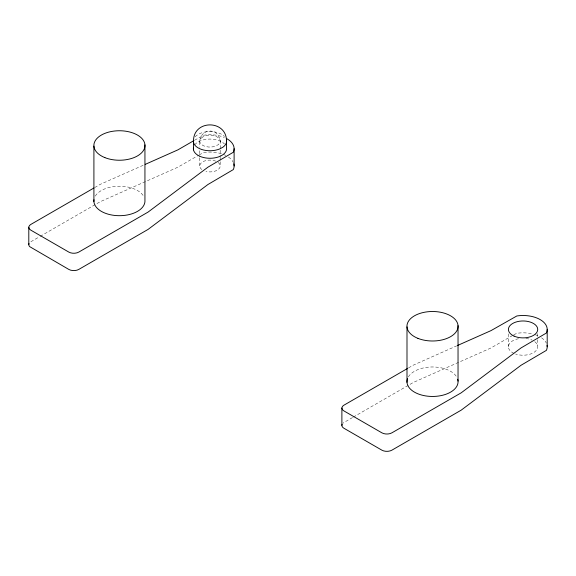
<?xml version="1.0" encoding="UTF-8"?>
<svg xmlns="http://www.w3.org/2000/svg" width="576" height="576" viewBox="0 0 576 576"><rect width="100%" height="100%" fill="white"/><g stroke="black" fill="none" stroke-linecap="round" stroke-linejoin="round"><path stroke-width="0.43" stroke-dasharray="2.88 2.16" d="M199.822 140.321C200.333 134.986 205.301 130.579 210.701 131.054C219.506 131.544 221.839 142.207 220.176 149.321M94.716 187.546L100.166 184.399L144.36 164.765M194.594 140.22L203.738 135.216A24.127 13.932 0 0 1 224.309 137.462M30.874 241.733L39.434 236.794M40.212 236.34L100.166 201.73L177.912 167.184L198.389 155.362M199.145 154.922L203.738 152.546A24.127 13.932 0 0 1 225.727 155.441M408.586 367.855L413.258 365.162L456.631 345.888M352.526 417.55L343.966 422.496A7.078 4.082 0 0 0 342.842 423.346M353.304 417.103L413.258 382.493L491.004 347.947L512.993 335.246M513.756 334.807L516.83 333.302A24.127 13.932 0 0 1 532.721 333.994M537.617 333.619L537.617 338.818M537.617 339.682L537.617 345.751M508.529 333.907L508.529 347.774M220.176 150.206L220.176 156.42M220.176 157.306L220.176 160.855M220.176 161.741L220.176 165.29M199.793 141.869L199.793 147.19M199.793 150.739L199.793 156.946M199.793 157.838L199.793 166.709M228.463 157.046A24.127 13.932 0 0 1 233.287 162.396M194.695 144.893A16.625 9.598 0 0 1 209.081 139.082A16.625 9.598 0 0 1 224.474 143.964M195.149 136.822A16.625 9.598 0 0 1 196.906 135.23L200.009 133.481A16.625 9.598 0 0 1 224.474 136.447M95.306 196.099A25.546 14.746 0 0 1 119.959 186.206A25.546 14.746 0 0 1 143.878 196.69M218.196 162.446A10.267 5.926 0 0 1 218.059 169.661L216.137 170.741A10.267 5.926 0 0 1 205.949 171.446M201.766 169.553A10.267 5.926 0 0 1 201.91 162.338L203.825 161.258A10.267 5.926 0 0 1 216.324 161.338M535.14 334.699A24.127 13.932 0 0 1 538.812 336.204M541.555 337.802A24.127 13.932 0 0 1 546.379 343.152M534.787 341.69A14.645 8.453 0 0 1 533.974 352.404A14.645 8.453 0 0 1 515.606 354.038M514.03 353.412A14.645 8.453 0 0 1 508.702 345.125A14.645 8.453 0 0 1 519.07 338.63M525.895 338.465A14.645 8.453 0 0 1 532.116 340.106M408.398 376.862A25.546 14.746 0 0 1 433.051 366.97A25.546 14.746 0 0 1 456.97 377.446M202.788 137.002L201.91 137.498A10.267 5.926 0 0 0 201.766 144.713A10.267 5.926 0 0 0 213.804 146.657L218.059 144.821A10.267 5.926 0 0 0 218.196 137.599A10.267 5.926 0 0 0 206.158 135.655L202.788 137.002"/><path stroke-width="0.86" d="M93.938 187.992L30.874 224.402A7.078 4.082 0 0 0 30.874 230.184L68.796 252.079A7.078 4.082 0 0 0 78.804 252.079L148.097 212.069L207.929 167.184L233.287 152.273A24.127 13.932 0 0 0 227.045 138.816M193.838 140.659L177.912 149.854L145.174 164.398M407.808 368.309L343.966 405.166A7.078 4.082 0 0 0 343.966 410.94L381.888 432.835A7.078 4.082 0 0 0 391.896 432.835L461.182 392.832L521.021 347.947L546.379 333.036A24.127 13.932 0 0 0 516.83 315.972L491.004 330.617L457.452 345.521M226.49 140.011C225.569 119.995 194.659 119.801 193.522 139.802A16.625 9.598 0 0 0 201.506 149.414A16.625 9.598 0 0 0 219.96 148.838L223.063 147.089A16.625 9.598 0 0 0 226.49 140.011L226.49 147.521A16.625 9.598 0 0 1 209.794 158.27A16.625 9.598 0 0 1 193.522 147.312M547.2 329.429L547.2 346.759M458.035 325.634L458.035 381.096M406.994 326.866L406.994 382.327M341.892 408.053L341.892 425.383M234.108 148.666L234.108 165.996M193.471 142.308L193.471 149.818M144.943 144.871L144.943 200.333A25.546 14.746 0 0 1 118.894 215.69A25.546 14.746 0 0 1 93.974 199.714M93.91 146.11L93.91 201.564M28.8 227.29L28.8 244.627M233.813 163.822A24.127 13.932 0 0 1 233.287 169.603L207.929 184.514L148.097 229.399L78.804 269.41A7.078 4.082 0 0 1 68.796 269.41L29.75 246.665A7.078 4.082 0 0 1 29.038 243.569M547.07 345.305A24.127 13.932 0 0 1 546.379 350.366L521.021 365.278L461.182 410.162L391.896 450.166A7.078 4.082 0 0 1 381.888 450.166L343.966 428.27A7.078 4.082 0 0 1 342.13 424.325M457.704 379.253A25.546 14.746 0 0 1 431.986 396.454A25.546 14.746 0 0 1 407.534 378.648M104.846 157.601A25.546 14.746 0 0 0 144.878 146.722A25.546 14.746 0 0 0 108.554 132.149A25.546 14.746 0 0 0 104.846 157.601M514.03 336.082A14.645 8.453 0 0 0 537.574 330.624A14.645 8.453 0 0 0 517.615 321.581A14.645 8.453 0 0 0 514.03 336.082M417.938 338.364A25.546 14.746 0 0 0 457.97 327.485A25.546 14.746 0 0 0 421.639 312.905A25.546 14.746 0 0 0 417.938 338.364"/></g></svg>
